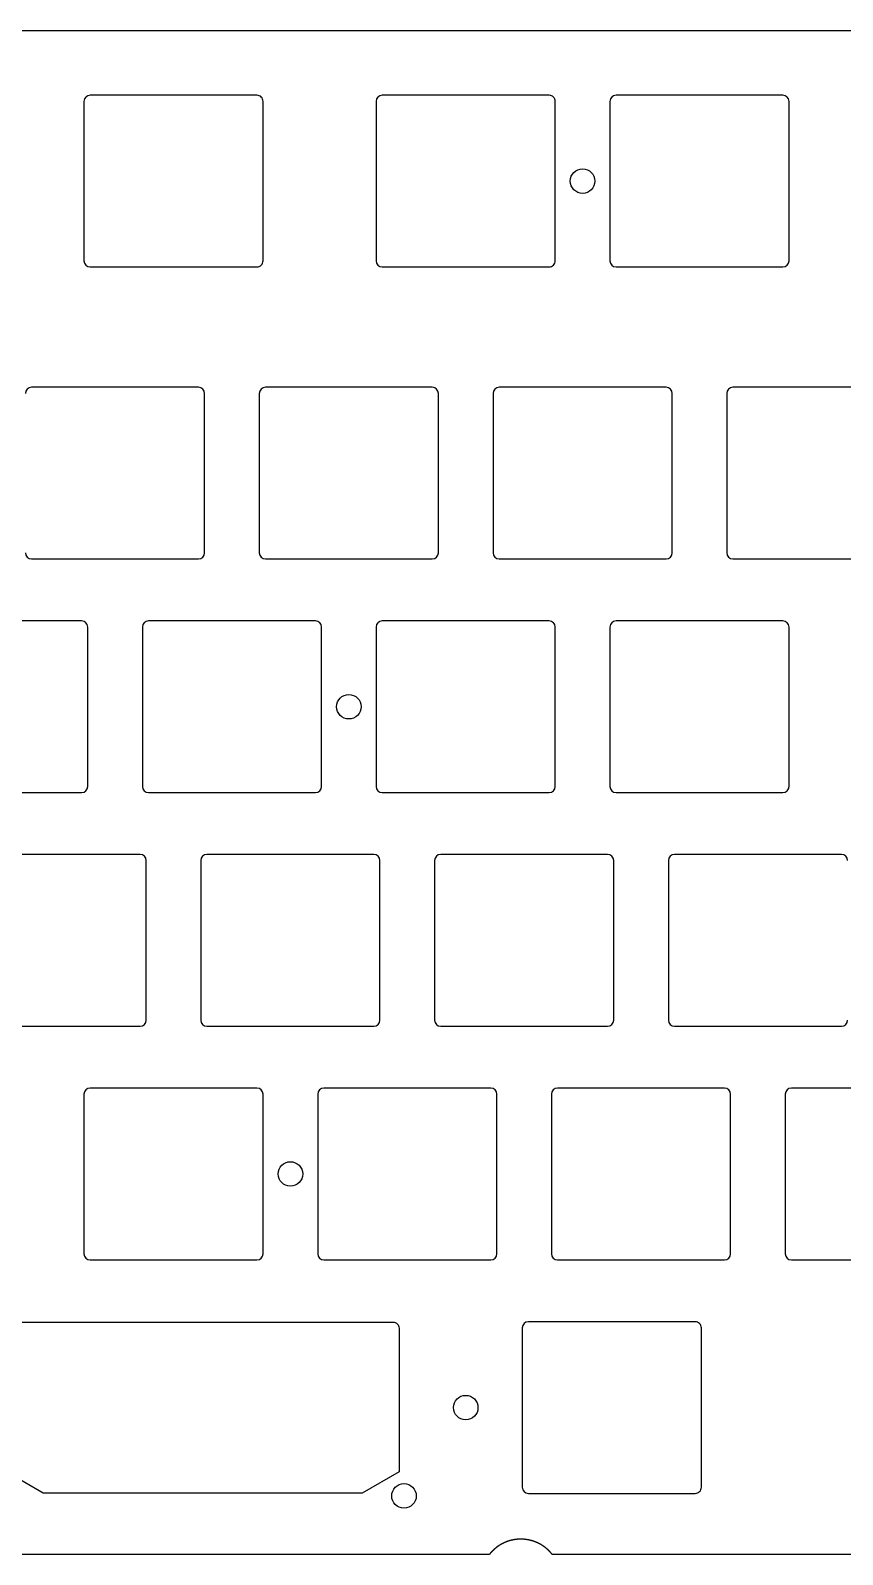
# Model space of a CAD drawing. Header units: millimetres. Extents: x -11 to 340, y -118 to 18.
# Drawn here: x 69.3 to 135.5, y -112 to 12.3 of the extents above; entities that cross this region are included whole.
import ezdxf

# ---------------------------------------------------------------- set-up
doc = ezdxf.new("R2010")
doc.units = ezdxf.units.MM
doc.header["$MEASUREMENT"] = 0
doc.layers.get('0').update_dxf_attribs({"linetype": 'CONTINUOUS'})
doc.layers.add('BLACK', color=7, linetype='CONTINUOUS')

msp = doc.modelspace()

# ---------------------------------------------------------------- linework, layer by layer
for points in [[(73.6625, 6.5), (73.6625, -6.5, 0.4142123908), (74.1625, -7), (87.7625, -7, 0.4142135624), (88.2625, -6.5), (88.2625, 6.5, 0.4142135624), (87.7625, 7), (74.1625, 7, 0.4142123908)], [(74.1625, -7), (87.7625, -7, 0.4142135624), (88.2625, -6.5), (88.2625, 6.5, 0.4142135624), (87.7625, 7), (74.1625, 7, 0.4142123908), (73.6625, 6.5), (73.6625, -6.5, 0.4142123908)], [(97.475, 6.5), (97.475, -6.5, 0.4142123908), (97.975, -7), (111.575, -7, 0.4142135624), (112.075, -6.5), (112.075, 6.5, 0.4142135624), (111.575, 7), (97.975, 7, 0.4142123908)], [(97.975, 7, 0.4142123908), (97.475, 6.5), (97.475, -6.5, 0.4142123908), (97.975, -7), (111.575, -7, 0.4142135624), (112.075, -6.5), (112.075, 6.5, 0.4142135624), (111.575, 7)], [(96.34375, -106.9875), (70.34375, -106.9875), (67.34375, -105.2555), (67.34375, -93.5375, -0.4142123908), (67.84375, -93.0375), (98.84375, -93.0375, -0.4142135624), (99.34375, -93.5375), (99.34375, -105.2555)], [(123.98125, -106.5125), (123.98125, -93.5125, 0.4142135624), (123.48125, -93.0125), (109.88125, -93.0125, 0.4142123908), (109.38125, -93.5125), (109.38125, -106.5125, 0.4142123908), (109.88125, -107.0125), (123.48125, -107.0125, 0.4142135624)]]:
    msp.add_lwpolyline(points, format="xyb", close=True)
for centre in [(104.775, -100.0125), (99.74375, -107.2125)]:
    msp.add_circle(centre, 1)
at = {"layer": 'BLACK', "linetype": 'Continuous'}
for p, q in [((28.3, 12.28), (156.05, 12.28)), ((116.525, 6.5), (116.525, -6.5)), ((130.625, 7), (117.025, 7)), ((131.125, -6.5), (131.125, 6.5)), ((117.025, -7), (130.625, -7)), ((83, -16.8125), (69.4, -16.8125)), ((83.5, -30.3125), (83.5, -17.3125)), ((87.95, -17.3125), (87.95, -30.3125)), ((102.05, -16.8125), (88.45, -16.8125)), ((102.55, -30.3125), (102.55, -17.3125)), ((107, -17.3125), (107, -30.3125)), ((121.1, -16.8125), (107.5, -16.8125)), ((121.6, -30.3125), (121.6, -17.3125)), ((126.05, -17.3125), (126.05, -30.3125)), ((140.15, -16.8125), (126.55, -16.8125)), ((69.4, -30.8125), (83, -30.8125)), ((88.45, -30.8125), (102.05, -30.8125)), ((107.5, -30.8125), (121.1, -30.8125)), ((126.55, -30.8125), (140.15, -30.8125)), ((73.475, -35.8625), (59.875, -35.8625)), ((92.525, -35.8625), (78.925, -35.8625)), ((111.575, -35.8625), (97.975, -35.8625)), ((130.625, -35.8625), (117.025, -35.8625)), ((73.975, -49.3625), (73.975, -36.3625)), ((78.425, -36.3625), (78.425, -49.3625)), ((93.025, -49.3625), (93.025, -36.3625)), ((97.475, -36.3625), (97.475, -49.3625)), ((112.075, -49.3625), (112.075, -36.3625)), ((116.525, -36.3625), (116.525, -49.3625)), ((131.125, -49.3625), (131.125, -36.3625)), ((59.875, -49.8625), (73.475, -49.8625)), ((78.925, -49.8625), (92.525, -49.8625)), ((97.975, -49.8625), (111.575, -49.8625)), ((117.025, -49.8625), (130.625, -49.8625)), ((78.2375, -54.9125), (64.6375, -54.9125)), ((78.7375, -68.4125), (78.7375, -55.4125)), ((83.1875, -55.4125), (83.1875, -68.4125)), ((97.2875, -54.9125), (83.6875, -54.9125)), ((97.7875, -68.4125), (97.7875, -55.4125)), ((102.2375, -55.4125), (102.2375, -68.4125)), ((116.3375, -54.9125), (102.7375, -54.9125)), ((116.8375, -68.4125), (116.8375, -55.4125)), ((121.2875, -55.4125), (121.2875, -68.4125)), ((135.3875, -54.9125), (121.7875, -54.9125)), ((64.6375, -68.9125), (78.2375, -68.9125)), ((83.6875, -68.9125), (97.2875, -68.9125)), ((102.7375, -68.9125), (116.3375, -68.9125)), ((121.7875, -68.9125), (135.3875, -68.9125)), ((73.6625, -74.4625), (73.6625, -87.4625)), ((87.7625, -73.9625), (74.1625, -73.9625)), ((88.2625, -87.4625), (88.2625, -74.4625)), ((92.7125, -74.4625), (92.7125, -87.4625)), ((106.8125, -73.9625), (93.2125, -73.9625)), ((107.3125, -87.4625), (107.3125, -74.4625)), ((111.7625, -74.4625), (111.7625, -87.4625)), ((125.8625, -73.9625), (112.2625, -73.9625)), ((126.3625, -87.4625), (126.3625, -74.4625)), ((130.8125, -74.4625), (130.8125, -87.4625)), ((144.9125, -73.9625), (131.3125, -73.9625)), ((74.1625, -87.9625), (87.7625, -87.9625)), ((93.2125, -87.9625), (106.8125, -87.9625)), ((112.2625, -87.9625), (125.8625, -87.9625)), ((131.3125, -87.9625), (144.9125, -87.9625)), ((106.826631, -111.840045), (106.821305, -111.846098)), ((106.831972, -111.834006), (106.826631, -111.840045)), ((106.837328, -111.827979), (106.831972, -111.834006)), ((106.842699, -111.821966), (106.837328, -111.827979)), ((106.848085, -111.815966), (106.842699, -111.821966)), ((106.853486, -111.80998), (106.848085, -111.815966)), ((106.858901, -111.804007), (106.853486, -111.80998)), ((106.864332, -111.798048), (106.858901, -111.804007)), ((106.869777, -111.792102), (106.864332, -111.798048)), ((106.875237, -111.786169), (106.869777, -111.792102)), ((106.880711, -111.780251), (106.875237, -111.786169)), ((106.8862, -111.774345), (106.880711, -111.780251)), ((106.891704, -111.768454), (106.8862, -111.774345)), ((106.897222, -111.762576), (106.891704, -111.768454)), ((106.902755, -111.756712), (106.897222, -111.762576)), ((106.908303, -111.750861), (106.902755, -111.756712)), ((106.913865, -111.745024), (106.908303, -111.750861)), ((106.919441, -111.739202), (106.913865, -111.745024)), ((106.925032, -111.733393), (106.919441, -111.739202)), ((106.930637, -111.727598), (106.925032, -111.733393)), ((106.936257, -111.721816), (106.930637, -111.727598)), ((106.941891, -111.716049), (106.936257, -111.721816)), ((106.947539, -111.710296), (106.941891, -111.716049)), ((106.953201, -111.704557), (106.947539, -111.710296)), ((106.958878, -111.698832), (106.953201, -111.704557)), ((106.964569, -111.693121), (106.958878, -111.698832)), ((106.975993, -111.681741), (106.964569, -111.693121)), ((106.987473, -111.670419), (106.975993, -111.681741)), ((106.999009, -111.659153), (106.987473, -111.670419)), ((107.010601, -111.647945), (106.999009, -111.659153)), ((107.022248, -111.636795), (107.010601, -111.647945)), ((107.033951, -111.625703), (107.022248, -111.636795)), ((107.045708, -111.614668), (107.033951, -111.625703)), ((107.05752, -111.603693), (107.045708, -111.614668)), ((107.069386, -111.592776), (107.05752, -111.603693)), ((107.081306, -111.581918), (107.069386, -111.592776)), ((107.09328, -111.57112), (107.081306, -111.581918)), ((107.105307, -111.560381), (107.09328, -111.57112)), ((107.117388, -111.549701), (107.105307, -111.560381)), ((107.129521, -111.539082), (107.117388, -111.549701)), ((107.141706, -111.528524), (107.129521, -111.539082)), ((107.153944, -111.518026), (107.141706, -111.528524)), ((107.166234, -111.507589), (107.153944, -111.518026)), ((107.178575, -111.497213), (107.166234, -111.507589)), ((107.190968, -111.486898), (107.178575, -111.497213)), ((107.203411, -111.476645), (107.190968, -111.486898)), ((107.215905, -111.466454), (107.203411, -111.476645)), ((107.22845, -111.456325), (107.215905, -111.466454)), ((107.241045, -111.446258), (107.22845, -111.456325)), ((107.253689, -111.436254), (107.241045, -111.446258)), ((107.266383, -111.426313), (107.253689, -111.436254)), ((107.274425, -111.420067), (107.266383, -111.426313)), ((107.280875, -111.415086), (107.274425, -111.420067)), ((107.287334, -111.410123), (107.280875, -111.415086)), ((107.293805, -111.405176), (107.287334, -111.410123)), ((107.300285, -111.400248), (107.293805, -111.405176)), ((107.306777, -111.395335), (107.300285, -111.400248)), ((107.313277, -111.390442), (107.306777, -111.395335)), ((107.31979, -111.385564), (107.313277, -111.390442)), ((107.326311, -111.380705), (107.31979, -111.385564)), ((107.332844, -111.375861), (107.326311, -111.380705)), ((107.339385, -111.371037), (107.332844, -111.375861)), ((107.345939, -111.366228), (107.339385, -111.371037)), ((107.352501, -111.361438), (107.345939, -111.366228)), ((107.359075, -111.356664), (107.352501, -111.361438)), ((107.365658, -111.351908), (107.359075, -111.356664)), ((107.372252, -111.347169), (107.365658, -111.351908)), ((107.378855, -111.342448), (107.372252, -111.347169)), ((107.38547, -111.337743), (107.378855, -111.342448)), ((107.392093, -111.333058), (107.38547, -111.337743)), ((107.398728, -111.328388), (107.392093, -111.333058)), ((107.405371, -111.323736), (107.398728, -111.328388)), ((107.412026, -111.319101), (107.405371, -111.323736)), ((107.418689, -111.314485), (107.412026, -111.319101)), ((107.425364, -111.309885), (107.418689, -111.314485)), ((107.432047, -111.305303), (107.425364, -111.309885)), ((107.438742, -111.300738), (107.432047, -111.305303)), ((107.445445, -111.296191), (107.438742, -111.300738)), ((107.45216, -111.291661), (107.445445, -111.296191)), ((107.458882, -111.287149), (107.45216, -111.291661)), ((107.465617, -111.282654), (107.458882, -111.287149)), ((107.472359, -111.278177), (107.465617, -111.282654)), ((107.479113, -111.273717), (107.472359, -111.278177)), ((107.485874, -111.269275), (107.479113, -111.273717)), ((107.492648, -111.26485), (107.485874, -111.269275)), ((107.499429, -111.260444), (107.492648, -111.26485)), ((107.506222, -111.256054), (107.499429, -111.260444)), ((107.513022, -111.251682), (107.506222, -111.256054)), ((107.519835, -111.247327), (107.513022, -111.251682)), ((107.526654, -111.242991), (107.519835, -111.247327)), ((107.533486, -111.238672), (107.526654, -111.242991)), ((107.540324, -111.234371), (107.533486, -111.238672)), ((107.547175, -111.230086), (107.540324, -111.234371)), ((107.554033, -111.225821), (107.547175, -111.230086)), ((107.560902, -111.221572), (107.554033, -111.225821)), ((107.567779, -111.217342), (107.560902, -111.221572)), ((107.574667, -111.213128), (107.567779, -111.217342)), ((107.581563, -111.208933), (107.574667, -111.213128)), ((107.58847, -111.204755), (107.581563, -111.208933)), ((107.595384, -111.200596), (107.58847, -111.204755)), ((107.60231, -111.196453), (107.595384, -111.200596)), ((107.609243, -111.192329), (107.60231, -111.196453)), ((107.616187, -111.188222), (107.609243, -111.192329)), ((107.623139, -111.184133), (107.616187, -111.188222)), ((107.630102, -111.180062), (107.623139, -111.184133)), ((107.637071, -111.176009), (107.630102, -111.180062)), ((107.644053, -111.171973), (107.637071, -111.176009)), ((107.651041, -111.167956), (107.644053, -111.171973)), ((107.65804, -111.163956), (107.651041, -111.167956)), ((107.665046, -111.159974), (107.65804, -111.163956)), ((107.672064, -111.15601), (107.665046, -111.159974)), ((107.679088, -111.152064), (107.672064, -111.15601)), ((107.686124, -111.148135), (107.679088, -111.152064)), ((107.693166, -111.144226), (107.686124, -111.148135)), ((107.700219, -111.140333), (107.693166, -111.144226)), ((107.70728, -111.136459), (107.700219, -111.140333)), ((107.714351, -111.132602), (107.70728, -111.136459)), ((107.721429, -111.128764), (107.714351, -111.132602)), ((107.728518, -111.124943), (107.721429, -111.128764)), ((107.735613, -111.121141), (107.728518, -111.124943)), ((107.742719, -111.117356), (107.735613, -111.121141)), ((107.749832, -111.11359), (107.742719, -111.117356)), ((107.756956, -111.10984), (107.749832, -111.11359)), ((107.764087, -111.106111), (107.756956, -111.10984)), ((107.771228, -111.102398), (107.764087, -111.106111)), ((107.778376, -111.098704), (107.771228, -111.102398)), ((107.785534, -111.095027), (107.778376, -111.098704)), ((107.792699, -111.09137), (107.785534, -111.095027)), ((107.799874, -111.087729), (107.792699, -111.09137)), ((107.807056, -111.084108), (107.799874, -111.087729)), ((107.814248, -111.080503), (107.807056, -111.084108)), ((107.821447, -111.076918), (107.814248, -111.080503)), ((107.828656, -111.07335), (107.821447, -111.076918)), ((107.835872, -111.069802), (107.828656, -111.07335)), ((107.843098, -111.06627), (107.835872, -111.069802)), ((107.85033, -111.062758), (107.843098, -111.06627)), ((107.857573, -111.059263), (107.85033, -111.062758)), ((107.864821, -111.055787), (107.857573, -111.059263)), ((107.87208, -111.052328), (107.864821, -111.055787)), ((107.879345, -111.048889), (107.87208, -111.052328)), ((107.886621, -111.045467), (107.879345, -111.048889)), ((107.893902, -111.042064), (107.886621, -111.045467)), ((107.901194, -111.038679), (107.893902, -111.042064)), ((107.908491, -111.035313), (107.901194, -111.038679)), ((107.915799, -111.031964), (107.908491, -111.035313)), ((107.923113, -111.028634), (107.915799, -111.031964)), ((107.930436, -111.025322), (107.923113, -111.028634)), ((107.937766, -111.022029), (107.930436, -111.025322)), ((107.945105, -111.018754), (107.937766, -111.022029)), ((107.95245, -111.015498), (107.945105, -111.018754)), ((107.959806, -111.01226), (107.95245, -111.015498)), ((107.967166, -111.009041), (107.959806, -111.01226)), ((107.974537, -111.005839), (107.967166, -111.009041)), ((107.981913, -111.002657), (107.974537, -111.005839)), ((107.9893, -110.999492), (107.981913, -111.002657)), ((107.996691, -110.996347), (107.9893, -110.999492)), ((108.004093, -110.993219), (107.996691, -110.996347)), ((108.0115, -110.990111), (108.004093, -110.993219)), ((108.018916, -110.987021), (108.0115, -110.990111)), ((108.026338, -110.983949), (108.018916, -110.987021)), ((108.03377, -110.980896), (108.026338, -110.983949)), ((108.041207, -110.977862), (108.03377, -110.980896)), ((108.048653, -110.974846), (108.041207, -110.977862)), ((108.056105, -110.971849), (108.048653, -110.974846)), ((108.063566, -110.96887), (108.056105, -110.971849)), ((108.071033, -110.96591), (108.063566, -110.96887)), ((108.078508, -110.962968), (108.071033, -110.96591)), ((108.085989, -110.960046), (108.078508, -110.962968)), ((108.09348, -110.957141), (108.085989, -110.960046)), ((108.100975, -110.954256), (108.09348, -110.957141)), ((108.108479, -110.951389), (108.100975, -110.954256)), ((108.115989, -110.948542), (108.108479, -110.951389)), ((108.123508, -110.945712), (108.115989, -110.948542)), ((108.131031, -110.942902), (108.123508, -110.945712)), ((108.138564, -110.94011), (108.131031, -110.942902)), ((108.146102, -110.937337), (108.138564, -110.94011)), ((108.153648, -110.934582), (108.146102, -110.937337)), ((108.1612, -110.931847), (108.153648, -110.934582)), ((108.16876, -110.92913), (108.1612, -110.931847)), ((108.176325, -110.926433), (108.16876, -110.92913)), ((108.183899, -110.923753), (108.176325, -110.926433)), ((108.191478, -110.921094), (108.183899, -110.923753)), ((108.199065, -110.918452), (108.191478, -110.921094)), ((108.206657, -110.91583), (108.199065, -110.918452)), ((108.214257, -110.913226), (108.206657, -110.91583)), ((108.221862, -110.910642), (108.214257, -110.913226)), ((108.229476, -110.908076), (108.221862, -110.910642)), ((108.237094, -110.905529), (108.229476, -110.908076)), ((108.244721, -110.903001), (108.237094, -110.905529)), ((108.252352, -110.900492), (108.244721, -110.903001)), ((108.259991, -110.898002), (108.252352, -110.900492)), ((108.267635, -110.895531), (108.259991, -110.898002)), ((108.275287, -110.893079), (108.267635, -110.895531)), ((108.282944, -110.890647), (108.275287, -110.893079)), ((108.290608, -110.888232), (108.282944, -110.890647)), ((108.298277, -110.885838), (108.290608, -110.888232)), ((108.305954, -110.883461), (108.298277, -110.885838)), ((108.313635, -110.881105), (108.305954, -110.883461)), ((108.321324, -110.878767), (108.313635, -110.881105)), ((108.329017, -110.876449), (108.321324, -110.878767)), ((108.336718, -110.874149), (108.329017, -110.876449)), ((108.344423, -110.871869), (108.336718, -110.874149)), ((108.352136, -110.869607), (108.344423, -110.871869)), ((108.359853, -110.867365), (108.352136, -110.869607)), ((108.367577, -110.865142), (108.359853, -110.867365)), ((108.375305, -110.862938), (108.367577, -110.865142)), ((108.383042, -110.860753), (108.375305, -110.862938)), ((108.390781, -110.858588), (108.383042, -110.860753)), ((108.398529, -110.856441), (108.390781, -110.858588)), ((108.40628, -110.854315), (108.398529, -110.856441)), ((108.414038, -110.852206), (108.40628, -110.854315)), ((108.421801, -110.850118), (108.414038, -110.852206)), ((108.42957, -110.848048), (108.421801, -110.850118)), ((108.437343, -110.845998), (108.42957, -110.848048)), ((108.445124, -110.843967), (108.437343, -110.845998)), ((108.452907, -110.841956), (108.445124, -110.843967)), ((108.460699, -110.839963), (108.452907, -110.841956)), ((108.468493, -110.837991), (108.460699, -110.839963)), ((108.476295, -110.836037), (108.468493, -110.837991)), ((108.484099, -110.834103), (108.476295, -110.836037)), ((108.491911, -110.832187), (108.484099, -110.834103)), ((108.499726, -110.830292), (108.491911, -110.832187)), ((108.507548, -110.828416), (108.499726, -110.830292)), ((108.515373, -110.826559), (108.507548, -110.828416)), ((108.523205, -110.824721), (108.515373, -110.826559)), ((108.53104, -110.822903), (108.523205, -110.824721)), ((108.538882, -110.821104), (108.53104, -110.822903)), ((108.546727, -110.819325), (108.538882, -110.821104)), ((108.554578, -110.817565), (108.546727, -110.819325)), ((108.562432, -110.815825), (108.554578, -110.817565)), ((108.570293, -110.814104), (108.562432, -110.815825)), ((108.578157, -110.812403), (108.570293, -110.814104)), ((108.586027, -110.81072), (108.578157, -110.812403)), ((108.5939, -110.809058), (108.586027, -110.81072)), ((108.601779, -110.807415), (108.5939, -110.809058)), ((108.60966, -110.805792), (108.601779, -110.807415)), ((108.617548, -110.804187), (108.60966, -110.805792)), ((108.625439, -110.802603), (108.617548, -110.804187)), ((108.633335, -110.801038), (108.625439, -110.802603)), ((108.641235, -110.799493), (108.633335, -110.801038)), ((108.64914, -110.797967), (108.641235, -110.799493)), ((108.657047, -110.796461), (108.64914, -110.797967)), ((108.664961, -110.794974), (108.657047, -110.796461)), ((108.672876, -110.793507), (108.664961, -110.794974)), ((108.680798, -110.792059), (108.672876, -110.793507)), ((108.688722, -110.790632), (108.680798, -110.792059)), ((108.696651, -110.789223), (108.688722, -110.790632)), ((108.704583, -110.787835), (108.696651, -110.789223)), ((108.71252, -110.786466), (108.704583, -110.787835)), ((108.72046, -110.785117), (108.71252, -110.786466)), ((108.728405, -110.783787), (108.72046, -110.785117)), ((108.736351, -110.782477), (108.728405, -110.783787)), ((108.744304, -110.781186), (108.736351, -110.782477)), ((108.752258, -110.779916), (108.744304, -110.781186)), ((108.760217, -110.778665), (108.752258, -110.779916)), ((108.768178, -110.777434), (108.760217, -110.778665)), ((108.776145, -110.776222), (108.768178, -110.777434)), ((108.784113, -110.77503), (108.776145, -110.776222)), ((108.792086, -110.773858), (108.784113, -110.77503)), ((108.800061, -110.772706), (108.792086, -110.773858)), ((108.808041, -110.771573), (108.800061, -110.772706)), ((108.816022, -110.77046), (108.808041, -110.771573)), ((108.824008, -110.769367), (108.816022, -110.77046)), ((108.831996, -110.768294), (108.824008, -110.769367)), ((108.839988, -110.76724), (108.831996, -110.768294)), ((108.847982, -110.766207), (108.839988, -110.76724)), ((108.85598, -110.765193), (108.847982, -110.766207)), ((108.86398, -110.764198), (108.85598, -110.765193)), ((108.871984, -110.763224), (108.86398, -110.764198)), ((108.879989, -110.762269), (108.871984, -110.763224)), ((108.887999, -110.761335), (108.879989, -110.762269)), ((108.89601, -110.76042), (108.887999, -110.761335)), ((108.904025, -110.759525), (108.89601, -110.76042)), ((108.912041, -110.758649), (108.904025, -110.759525)), ((108.920061, -110.757794), (108.912041, -110.758649)), ((108.928083, -110.756958), (108.920061, -110.757794)), ((108.936108, -110.756143), (108.928083, -110.756958)), ((108.944134, -110.755347), (108.936108, -110.756143)), ((108.952164, -110.754571), (108.944134, -110.755347)), ((108.960195, -110.753815), (108.952164, -110.754571)), ((108.968229, -110.753078), (108.960195, -110.753815)), ((108.976265, -110.752362), (108.968229, -110.753078)), ((108.984304, -110.751666), (108.976265, -110.752362)), ((108.992343, -110.750989), (108.984304, -110.751666)), ((109.000386, -110.750333), (108.992343, -110.750989)), ((109.00843, -110.749696), (109.000386, -110.750333)), ((109.016477, -110.749079), (109.00843, -110.749696)), ((109.024525, -110.748482), (109.016477, -110.749079)), ((109.032576, -110.747905), (109.024525, -110.748482)), ((109.040627, -110.747348), (109.032576, -110.747905)), ((109.048681, -110.746811), (109.040627, -110.747348)), ((109.056736, -110.746294), (109.048681, -110.746811)), ((109.064794, -110.745797), (109.056736, -110.746294)), ((109.072852, -110.745319), (109.064794, -110.745797)), ((109.080912, -110.744862), (109.072852, -110.745319)), ((109.088973, -110.744425), (109.080912, -110.744862)), ((109.097037, -110.744007), (109.088973, -110.744425)), ((109.105101, -110.74361), (109.097037, -110.744007)), ((109.113167, -110.743232), (109.105101, -110.74361)), ((109.121234, -110.742875), (109.113167, -110.743232)), ((109.129302, -110.742537), (109.121234, -110.742875)), ((109.137371, -110.74222), (109.129302, -110.742537)), ((109.145442, -110.741922), (109.137371, -110.74222)), ((109.153513, -110.741644), (109.145442, -110.741922)), ((109.161586, -110.741387), (109.153513, -110.741644)), ((109.169659, -110.741149), (109.161586, -110.741387)), ((109.177734, -110.740931), (109.169659, -110.741149)), ((109.185809, -110.740734), (109.177734, -110.740931)), ((109.193886, -110.740556), (109.185809, -110.740734)), ((109.201962, -110.740398), (109.193886, -110.740556)), ((109.21004, -110.740261), (109.201962, -110.740398)), ((109.218117, -110.740143), (109.21004, -110.740261)), ((109.226197, -110.740045), (109.218117, -110.740143)), ((109.234275, -110.739968), (109.226197, -110.740045)), ((109.242355, -110.73991), (109.234275, -110.739968)), ((109.250435, -110.739872), (109.242355, -110.73991)), ((109.258516, -110.739854), (109.250435, -110.739872)), ((109.266596, -110.739857), (109.258516, -110.739854)), ((109.274677, -110.739879), (109.266596, -110.739857)), ((109.282758, -110.739921), (109.274677, -110.739879)), ((109.29084, -110.739984), (109.282758, -110.739921)), ((109.298921, -110.740066), (109.29084, -110.739984)), ((109.307002, -110.740168), (109.298921, -110.740066)), ((109.315083, -110.740291), (109.307002, -110.740168)), ((109.323165, -110.740433), (109.315083, -110.740291)), ((109.331246, -110.740595), (109.323165, -110.740433)), ((109.339327, -110.740778), (109.331246, -110.740595)), ((109.347408, -110.74098), (109.339327, -110.740778)), ((109.355488, -110.741202), (109.347408, -110.74098)), ((109.363568, -110.741445), (109.355488, -110.741202)), ((109.371648, -110.741707), (109.363568, -110.741445)), ((109.379727, -110.741989), (109.371648, -110.741707)), ((109.387806, -110.742292), (109.379727, -110.741989)), ((109.395883, -110.742614), (109.387806, -110.742292)), ((109.403961, -110.742956), (109.395883, -110.742614)), ((109.412038, -110.743319), (109.403961, -110.742956)), ((109.420114, -110.743701), (109.412038, -110.743319)), ((109.428189, -110.744103), (109.420114, -110.743701)), ((109.436263, -110.744526), (109.428189, -110.744103)), ((109.444336, -110.744968), (109.436263, -110.744526)), ((109.452409, -110.74543), (109.444336, -110.744968)), ((109.46048, -110.745912), (109.452409, -110.74543)), ((109.468551, -110.746415), (109.46048, -110.745912)), ((109.47662, -110.746937), (109.468551, -110.746415)), ((109.484688, -110.747479), (109.47662, -110.746937)), ((109.492755, -110.748041), (109.484688, -110.747479)), ((109.50082, -110.748623), (109.492755, -110.748041)), ((109.508884, -110.749225), (109.50082, -110.748623)), ((109.516947, -110.749847), (109.508884, -110.749225)), ((109.525009, -110.750489), (109.516947, -110.749847)), ((109.533068, -110.751151), (109.525009, -110.750489)), ((109.541126, -110.751833), (109.533068, -110.751151)), ((109.549183, -110.752534), (109.541126, -110.751833)), ((109.557238, -110.753256), (109.549183, -110.752534)), ((109.565291, -110.753998), (109.557238, -110.753256)), ((109.573342, -110.754759), (109.565291, -110.753998)), ((109.581392, -110.75554), (109.573342, -110.754759)), ((109.589439, -110.756342), (109.581392, -110.75554)), ((109.597485, -110.757163), (109.589439, -110.756342)), ((109.605529, -110.758004), (109.597485, -110.757163)), ((109.61357, -110.758865), (109.605529, -110.758004)), ((109.62161, -110.759746), (109.61357, -110.758865)), ((109.629647, -110.760647), (109.62161, -110.759746)), ((109.637682, -110.761568), (109.629647, -110.760647)), ((109.645714, -110.762508), (109.637682, -110.761568)), ((109.653745, -110.763468), (109.645714, -110.762508)), ((109.669798, -110.765449), (109.653745, -110.763468)), ((109.685841, -110.767509), (109.669798, -110.765449)), ((109.701874, -110.769648), (109.685841, -110.767509)), ((109.717896, -110.771866), (109.701874, -110.769648)), ((109.733907, -110.774163), (109.717896, -110.771866)), ((109.749905, -110.77654), (109.733907, -110.774163)), ((109.765891, -110.778995), (109.749905, -110.77654)), ((109.781865, -110.78153), (109.765891, -110.778995)), ((109.797825, -110.784144), (109.781865, -110.78153)), ((109.813772, -110.786836), (109.797825, -110.784144)), ((109.829705, -110.789607), (109.813772, -110.786836)), ((109.845623, -110.792457), (109.829705, -110.789607)), ((109.861527, -110.795385), (109.845623, -110.792457)), ((109.877415, -110.798392), (109.861527, -110.795385)), ((109.893287, -110.801477), (109.877415, -110.798392)), ((109.909143, -110.804641), (109.893287, -110.801477)), ((109.924983, -110.807883), (109.909143, -110.804641)), ((109.940805, -110.811203), (109.924983, -110.807883)), ((109.95661, -110.814601), (109.940805, -110.811203)), ((109.972397, -110.818077), (109.95661, -110.814601)), ((109.988165, -110.821631), (109.972397, -110.818077)), ((110.003915, -110.825262), (109.988165, -110.821631)), ((110.019646, -110.828972), (110.003915, -110.825262)), ((110.035356, -110.832758), (110.019646, -110.828972)), ((110.051047, -110.836623), (110.035356, -110.832758)), ((110.066718, -110.840564), (110.051047, -110.836623)), ((110.082367, -110.844583), (110.066718, -110.840564)), ((110.097995, -110.848679), (110.082367, -110.844583)), ((110.113601, -110.852852), (110.097995, -110.848679)), ((110.129185, -110.857102), (110.113601, -110.852852)), ((110.144747, -110.861428), (110.129185, -110.857102)), ((110.160286, -110.865831), (110.144747, -110.861428)), ((110.175801, -110.870311), (110.160286, -110.865831)), ((110.191292, -110.874867), (110.175801, -110.870311)), ((110.206759, -110.879499), (110.191292, -110.874867)), ((110.222202, -110.884207), (110.206759, -110.879499)), ((110.237619, -110.888992), (110.222202, -110.884207)), ((110.253011, -110.893852), (110.237619, -110.888992)), ((110.268378, -110.898788), (110.253011, -110.893852)), ((110.283718, -110.903799), (110.268378, -110.898788)), ((110.299031, -110.908886), (110.283718, -110.903799)), ((110.314317, -110.914048), (110.299031, -110.908886)), ((110.329576, -110.919285), (110.314317, -110.914048)), ((110.344807, -110.924598), (110.329576, -110.919285)), ((110.36001, -110.929985), (110.344807, -110.924598)), ((110.375185, -110.935447), (110.36001, -110.929985)), ((110.39033, -110.940983), (110.375185, -110.935447)), ((110.405446, -110.946594), (110.39033, -110.940983)), ((110.420532, -110.952279), (110.405446, -110.946594)), ((110.435589, -110.958038), (110.420532, -110.952279)), ((110.450615, -110.963872), (110.435589, -110.958038)), ((110.465609, -110.969779), (110.450615, -110.963872)), ((110.480573, -110.975759), (110.465609, -110.969779)), ((110.495505, -110.981813), (110.480573, -110.975759)), ((110.510405, -110.987941), (110.495505, -110.981813)), ((110.525273, -110.994142), (110.510405, -110.987941)), ((110.540109, -111.000415), (110.525273, -110.994142)), ((110.554911, -111.006762), (110.540109, -111.000415)), ((110.569679, -111.013181), (110.554911, -111.006762)), ((110.584414, -111.019673), (110.569679, -111.013181)), ((110.599115, -111.026237), (110.584414, -111.019673)), ((110.613782, -111.032873), (110.599115, -111.026237)), ((110.628414, -111.039581), (110.613782, -111.032873)), ((110.64301, -111.046362), (110.628414, -111.039581)), ((110.657571, -111.053213), (110.64301, -111.046362)), ((110.672096, -111.060137), (110.657571, -111.053213)), ((110.686585, -111.067131), (110.672096, -111.060137)), ((110.701038, -111.074197), (110.686585, -111.067131)), ((110.715454, -111.081334), (110.701038, -111.074197)), ((110.729832, -111.088542), (110.715454, -111.081334)), ((110.744174, -111.09582), (110.729832, -111.088542)), ((110.758477, -111.103169), (110.744174, -111.09582)), ((110.772742, -111.110588), (110.758477, -111.103169)), ((110.786969, -111.118077), (110.772742, -111.110588)), ((110.801157, -111.125637), (110.786969, -111.118077)), ((110.815306, -111.133266), (110.801157, -111.125637)), ((110.829415, -111.140964), (110.815306, -111.133266)), ((110.843485, -111.148732), (110.829415, -111.140964)), ((110.857515, -111.15657), (110.843485, -111.148732)), ((110.871504, -111.164476), (110.857515, -111.15657)), ((110.885453, -111.172451), (110.871504, -111.164476)), ((110.899361, -111.180495), (110.885453, -111.172451)), ((110.913228, -111.188608), (110.899361, -111.180495)), ((110.927053, -111.196788), (110.913228, -111.188608)), ((110.940837, -111.205037), (110.927053, -111.196788)), ((110.954578, -111.213354), (110.940837, -111.205037)), ((110.968277, -111.221739), (110.954578, -111.213354)), ((110.981934, -111.230192), (110.968277, -111.221739)), ((110.995547, -111.238712), (110.981934, -111.230192)), ((111.009118, -111.247299), (110.995547, -111.238712)), ((111.022644, -111.255953), (111.009118, -111.247299)), ((111.036127, -111.264674), (111.022644, -111.255953)), ((111.049566, -111.273462), (111.036127, -111.264674)), ((111.062961, -111.282317), (111.049566, -111.273462)), ((111.076311, -111.291238), (111.062961, -111.282317)), ((111.089617, -111.300225), (111.076311, -111.291238)), ((111.102877, -111.309278), (111.089617, -111.300225)), ((111.116092, -111.318397), (111.102877, -111.309278)), ((111.129261, -111.327582), (111.116092, -111.318397)), ((111.142384, -111.336832), (111.129261, -111.327582)), ((111.155462, -111.346147), (111.142384, -111.336832)), ((111.168493, -111.355528), (111.155462, -111.346147)), ((111.181477, -111.364974), (111.168493, -111.355528)), ((111.194415, -111.374484), (111.181477, -111.364974)), ((111.207305, -111.384059), (111.194415, -111.374484)), ((111.220148, -111.393699), (111.207305, -111.384059)), ((111.232944, -111.403402), (111.220148, -111.393699)), ((111.245691, -111.41317), (111.232944, -111.403402)), ((111.258391, -111.423002), (111.245691, -111.41317)), ((111.271042, -111.432897), (111.258391, -111.423002)), ((111.283645, -111.442856), (111.271042, -111.432897)), ((111.296199, -111.452879), (111.283645, -111.442856)), ((111.308705, -111.462965), (111.296199, -111.452879)), ((111.321161, -111.473113), (111.308705, -111.462965)), ((111.333567, -111.483325), (111.321161, -111.473113)), ((111.345924, -111.493599), (111.333567, -111.483325)), ((111.358232, -111.503936), (111.345924, -111.493599)), ((111.370489, -111.514336), (111.358232, -111.503936)), ((111.382696, -111.524797), (111.370489, -111.514336)), ((111.394852, -111.535321), (111.382696, -111.524797)), ((111.406958, -111.545906), (111.394852, -111.535321)), ((111.419013, -111.556553), (111.406958, -111.545906)), ((111.431017, -111.567262), (111.419013, -111.556553)), ((111.44297, -111.578033), (111.431017, -111.567262)), ((111.454871, -111.588864), (111.44297, -111.578033)), ((111.46672, -111.599757), (111.454871, -111.588864)), ((111.478518, -111.61071), (111.46672, -111.599757)), ((111.490263, -111.621724), (111.478518, -111.61071)), ((111.501957, -111.632799), (111.490263, -111.621724)), ((111.513598, -111.643935), (111.501957, -111.632799)), ((111.525186, -111.65513), (111.513598, -111.643935)), ((111.536721, -111.666386), (111.525186, -111.65513)), ((111.548204, -111.677702), (111.536721, -111.666386)), ((111.559633, -111.689077), (111.548204, -111.677702)), ((111.571008, -111.700513), (111.559633, -111.689077)), ((111.582331, -111.712008), (111.571008, -111.700513)), ((111.593599, -111.723562), (111.582331, -111.712008)), ((111.604814, -111.735175), (111.593599, -111.723562)), ((111.615974, -111.746848), (111.604814, -111.735175)), ((111.627081, -111.75858), (111.615974, -111.746848)), ((111.638133, -111.77037), (111.627081, -111.75858)), ((111.64913, -111.782219), (111.638133, -111.77037)), ((111.660072, -111.794127), (111.64913, -111.782219)), ((111.67096, -111.806093), (111.660072, -111.794127)), ((111.681792, -111.818117), (111.67096, -111.806093)), ((111.692569, -111.8302), (111.681792, -111.818117)), ((111.703291, -111.84234), (111.692569, -111.8302)), ((111.713957, -111.854538), (111.703291, -111.84234)), ((106.700195, -111.9925), (42.3, -111.9925)), ((106.707989, -111.982536), (106.700195, -111.9925)), ((106.712978, -111.976201), (106.707989, -111.982536)), ((106.717981, -111.969879), (106.712978, -111.976201)), ((106.723001, -111.963569), (106.717981, -111.969879)), ((106.728036, -111.957272), (106.723001, -111.963569)), ((106.733087, -111.950987), (106.728036, -111.957272)), ((106.738153, -111.944715), (106.733087, -111.950987)), ((106.743235, -111.938455), (106.738153, -111.944715)), ((106.748332, -111.932208), (106.743235, -111.938455)), ((106.753445, -111.925974), (106.748332, -111.932208)), ((106.758573, -111.919752), (106.753445, -111.925974)), ((106.763717, -111.913543), (106.758573, -111.919752)), ((106.768876, -111.907347), (106.763717, -111.913543)), ((106.774051, -111.901164), (106.768876, -111.907347)), ((106.77924, -111.894994), (106.774051, -111.901164)), ((106.784445, -111.888836), (106.77924, -111.894994)), ((106.789665, -111.882692), (106.784445, -111.888836)), ((106.794901, -111.87656), (106.789665, -111.882692)), ((106.800151, -111.870442), (106.794901, -111.87656)), ((106.805417, -111.864336), (106.800151, -111.870442)), ((106.810698, -111.858244), (106.805417, -111.864336)), ((106.815994, -111.852164), (106.810698, -111.858244)), ((106.821305, -111.846098), (106.815994, -111.852164)), ((111.724568, -111.866794), (111.713957, -111.854538)), ((111.735122, -111.879108), (111.724568, -111.866794)), ((111.745621, -111.891479), (111.735122, -111.879108)), ((111.756063, -111.903907), (111.745621, -111.891479)), ((111.766448, -111.916393), (111.756063, -111.903907)), ((111.776778, -111.928935), (111.766448, -111.916393)), ((111.78705, -111.941535), (111.776778, -111.928935)), ((111.797266, -111.954191), (111.78705, -111.941535)), ((111.807424, -111.966904), (111.797266, -111.954191)), ((111.817526, -111.979674), (111.807424, -111.966904)), ((111.82757, -111.9925), (111.817526, -111.979674)), ((156.05625, -111.9925), (111.82757, -111.9925))]:
    msp.add_line(p, q, dxfattribs=at)
at = {"layer": 'BLACK'}
for centre in [(114.3, 0), (95.25, -42.8625), (90.4875, -80.9625)]:
    msp.add_circle(centre, 1, dxfattribs=at)
for centre, start, end in [((117.025, 6.5), 90, 180), ((130.625, 6.5), 0, 90), ((117.025, -6.5), 180, 270), ((130.625, -6.5), 270, 0), ((69.4, -17.3125), 90, 180), ((83, -17.3125), 0, 90), ((88.45, -17.3125), 90, 180), ((102.05, -17.3125), 0, 90), ((107.5, -17.3125), 90, 180), ((121.1, -17.3125), 0, 90), ((126.55, -17.3125), 90, 180), ((69.4, -30.3125), 180, 270), ((83, -30.3125), 270, 0), ((88.45, -30.3125), 180, 270), ((102.05, -30.3125), 270, 0), ((107.5, -30.3125), 180, 270), ((121.1, -30.3125), 270, 0), ((126.55, -30.3125), 180, 270), ((73.475, -36.3625), 0, 90), ((78.925, -36.3625), 90, 180), ((92.525, -36.3625), 0, 90), ((97.975, -36.3625), 90, 180), ((111.575, -36.3625), 0, 90), ((117.025, -36.3625), 90, 180), ((130.625, -36.3625), 0, 90), ((73.475, -49.3625), 270, 0), ((78.925, -49.3625), 180, 270), ((92.525, -49.3625), 270, 0), ((97.975, -49.3625), 180, 270), ((111.575, -49.3625), 270, 0), ((117.025, -49.3625), 180, 270), ((130.625, -49.3625), 270, 0), ((78.2375, -55.4125), 0, 90), ((83.6875, -55.4125), 90, 180), ((97.2875, -55.4125), 0, 90), ((102.7375, -55.4125), 90, 180), ((116.3375, -55.4125), 0, 90), ((121.7875, -55.4125), 90, 180), ((135.3875, -55.4125), 0, 90), ((78.2375, -68.4125), 270, 0), ((83.6875, -68.4125), 180, 270), ((97.2875, -68.4125), 270, 0), ((102.7375, -68.4125), 180, 270), ((116.3375, -68.4125), 270, 0), ((121.7875, -68.4125), 180, 270), ((135.3875, -68.4125), 270, 0), ((74.1625, -74.4625), 90, 180), ((87.7625, -74.4625), 0, 90), ((93.2125, -74.4625), 90, 180), ((106.8125, -74.4625), 0, 90), ((112.2625, -74.4625), 90, 180), ((125.8625, -74.4625), 0, 90), ((131.3125, -74.4625), 90, 180), ((74.1625, -87.4625), 180, 270), ((87.7625, -87.4625), 270, 0), ((93.2125, -87.4625), 180, 270), ((106.8125, -87.4625), 270, 0), ((112.2625, -87.4625), 180, 270), ((125.8625, -87.4625), 270, 0), ((131.3125, -87.4625), 180, 270)]:
    msp.add_arc(centre, 0.5, start, end, dxfattribs=at)

doc.saveas('drawing.dxf')
